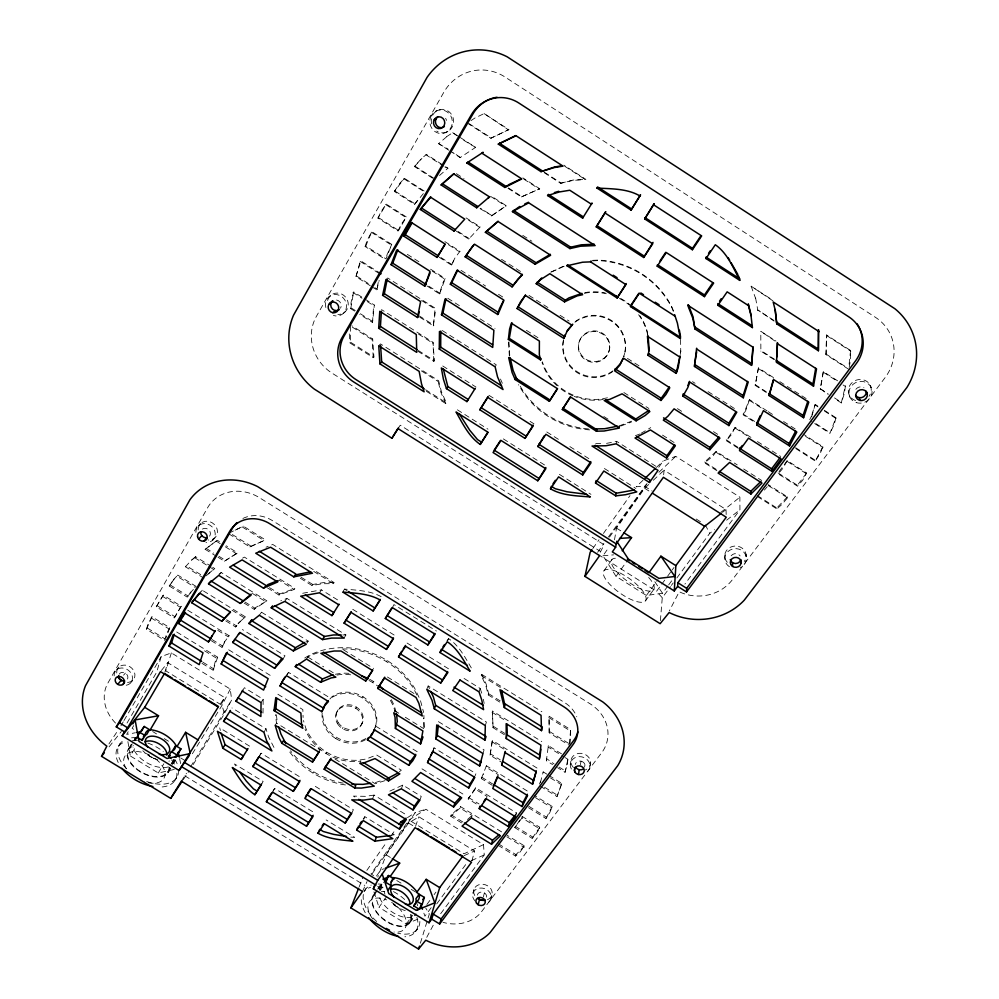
<?xml version="1.0" encoding="UTF-8"?>
<svg xmlns="http://www.w3.org/2000/svg" width="999" height="999" viewBox="0 0 999 999"><rect width="100%" height="100%" fill="white"/><g stroke="black" fill="none" stroke-linecap="round" stroke-linejoin="round"><path stroke-width="0.75" stroke-dasharray="5 3.75" d="M773.75 359.428L760.863 351.136L760.788 331.281L776.023 341.096M716.87 470.691L704.645 462.899L704.657 461.988L716.183 451.448L737.237 464.885M848.825 369.368L826.023 354.657L826.535 334.965L850.549 350.487L850.411 360.689L849.088 367.919M826.023 354.657L826.535 334.965M850.549 350.487L848.813 367.17M354.57 311.114L350.724 308.679L351.086 302.285L353.646 291.895L374.338 305.045L372.54 322.502L359.702 314.373M350.374 326.286L350.637 342.295L349.95 342.957L373.276 357.717L373.926 357.018L372.702 338.986L351.773 325.724M350.724 308.679L353.646 291.895M242.233 691.046L244.443 687.737L263.174 699.25L263.012 713.111M372.54 322.502L373.539 306.418L374.338 305.045M660.401 620.641L662.262 597.777L670.479 586.638M680.269 354.445L680.794 350.911L680.107 355.144M419.755 317.183L433.354 325.836L434.877 310.589L435.801 308.591L409.403 291.795M433.354 325.836L435.801 308.591M663.648 474.75L664.11 470.192L726.036 509.565L726.173 514.485M423.888 727.534L423.526 718.081M424.263 727.384L423.901 715.384M561.538 753.845L548.364 745.679L546.353 760.714L552.584 764.572M567.232 764.472L568.131 757.941L565.047 772.302L557.567 767.669M569.767 744.08L570.529 729.582L549.038 716.221L549.2 732.804L569.592 745.466M569.842 744.143L570.529 729.582M537.012 768.056L492.382 740.434L490.059 755.144L501.086 761.962M490.059 755.144L492.382 740.434M590.022 766.37L590.559 762.961M584.577 767.157L584.977 764.759M580.407 764.759L581.018 761.176A4.97 4.358 13 0 0 575.287 764.422M837.612 380.819L823.326 371.603L820.204 388.698L828.246 394.518M823.326 371.603L820.416 389.485M614.485 539.81L616.545 528.146L644.667 488.274L648.988 484.253M570.279 764.522L570.904 761.138M773.388 377.522L758.441 367.907L755.207 385.377L766.395 392.57M758.441 367.907L755.207 385.377M841.295 402.922L845.404 385.839L844.492 393.094L841.295 402.922L834.764 398.713M565.047 772.302L567.494 763.111M370.279 285.739L355.956 276.636L360.177 261.413L360.864 260.901L381.006 273.714M355.956 276.636L360.864 260.901M540.384 786.263L557.017 796.553L561.813 783.403L548.176 774.974M557.017 796.553L561.813 783.403M371.578 286.563L376.785 289.872L378.521 280.969M376.785 289.872L379.17 280.407M528.483 807.691L545.978 818.481L549.862 812.462L552.21 806.418L534.39 795.416M600.287 552.222L604.095 544.755L332.118 373.189A42.408 39.86 49.2 0 1 316.421 316.321L443.731 92.432A46.478 44.306 85.8 0 1 504.945 76.973L875.549 317.395A45.867 42.745 -24 0 1 885.052 377.672L732.454 579.62A41.808 38.624 1.6 0 1 681.793 592.894L679.233 591.745L669.355 610.889M545.978 818.481L552.21 806.418M379.37 890.097L379.907 887.449L383.641 882.242M539.423 828.671L539.722 827.234L522.315 816.508L514.772 827.609L532.155 838.311L536.163 833.728L539.423 828.671L521.99 817.919L522.315 816.508M616.208 443.793L616.708 441.408L658.316 467.869L663.161 460.976L675.749 456.356L739.884 497.19L739.934 509.815L684.902 584.078M532.155 838.311L539.722 827.234M546.94 774.2L543.219 771.902L542.932 773.263L545.417 774.799M546.353 760.714L546.815 758.753L554.108 763.998M548.364 745.679L548.076 747.002L563.923 756.83M549.2 732.804L549.038 716.221M498.039 845.291L515.609 856.093L519.505 852.759L524.5 845.966L507.192 835.326M515.609 856.093L515.946 854.632L524.5 845.966M515.571 816.82L516.508 812.924L475.636 787.724L468.169 798.913L478.621 805.356M575.212 321.603A31.294 30.744 7 0 1 624.712 353.271L624.55 353.983A31.356 30.794 7.1 0 0 574.949 322.24M490.909 899.175L491.833 895.379M201.998 663.361L213.112 670.179L215.147 661.887L217.67 657.205L175.774 631.418L174.051 634.989M213.112 670.179L217.67 657.205M483.366 896.902L484.378 892.906M472.989 893.106L473.988 889.322M497.639 777.085L498.289 774.7L486.014 767.12L486.413 765.771L528.446 791.732M540.384 782.579L543.219 771.902M471.865 860.951L474.612 850.998L418.906 816.82L408.566 823.039L386.138 854.857L377.747 877.11M486.351 798.813L487.037 796.378L475.224 789.098L475.636 787.724M427.035 285.976L439.572 293.956L442.507 283.566L445.204 278.509L427.709 267.357M439.572 293.956L445.204 278.509M609.228 350.474A15.672 15.397 7.1 0 0 589.41 332.168A15.672 15.397 7.1 0 0 583.266 358.129A15.672 15.397 7.1 0 0 609.228 350.474L609.427 349.775A15.647 15.372 7 0 0 589.647 331.506A15.647 15.372 7 0 0 583.516 357.417A15.647 15.372 7 0 0 609.427 349.775M193.169 764.56L224.438 713.686L231.681 699.899L230.245 689.073L171.341 652.896L161.164 656.618L156.706 672.165L126.523 723.913M471.378 817.881L472.102 815.409L460.114 808.041L460.551 806.643L501.423 831.78L498.851 834.764M492.22 785.301L481.331 778.583L483.691 773.825M164.947 672.077L167.732 662.674L224.675 697.614L219.855 707.329M504.37 734.702L493.044 727.684L492.395 710.951L541.77 741.583M375.174 727.434L375.849 725.212A27.735 24.213 26 0 0 362.512 698.076A27.735 24.213 26 0 0 331.431 697.826L329.633 699.35L332.093 696.603A27.685 24.176 26 0 1 363.112 696.84A27.685 24.176 26 0 1 376.423 723.938L374.15 729.67M482.979 753.508L484.065 749.862L438.062 721.415M169.83 627.759L166.833 633.154L164.598 640.371L146.466 629.233L147.952 624.313L151.985 616.783L169.83 627.759L165.984 637.812M146.466 629.233L151.985 616.783M493.044 727.684L492.395 710.951M420.379 943.193L429.333 913.923L425.774 908.128M485.314 725.574L486.401 722.04L428.159 685.951L426.785 689.322M171.341 652.896L165.784 670.841L222.028 705.331L224.438 713.686M461.6 822.901L450.724 816.22L451.173 814.822L460.551 806.643M488.261 694.954L488.648 693.718L486.113 683.99L481.63 674.325L481.218 675.536L485.714 685.214L488.261 694.954L502.372 703.721M433.091 750.773L434.041 747.814L475.949 773.676L475.012 775.886M811.937 414.597L815.196 404.395L819.08 406.905M811.663 416.883L815.196 404.395M824.262 410.239L835.938 417.744L829.932 433.366L811.188 421.341M835.938 417.744L834.352 424.175L829.932 433.366M365.11 246.503L367.145 240.334L371.79 231.668L391.745 244.393L386.001 258.891L365.784 246.004L365.11 246.503L384.103 258.616M365.784 246.004L371.79 231.668M479.008 691.832L480.144 688.436L461.188 676.66M386.688 255.532L391.745 244.393M624.712 353.271L623.601 356.768L623.776 356.056L639.185 365.921M486.413 765.771L481.331 778.583M490.821 752.709L490.447 753.82L500.237 759.864M415.509 826.385L418.906 816.82M419.88 800.211L421.253 796.415L402.784 785.064L389.96 791.058L388.449 794.817M432.717 751.423L434.041 747.814M379.982 890.072L382.043 884.49M766.97 410.851L749.475 399.625L743.169 414.86L755.444 422.727M749.475 399.625L745.741 410.539L743.169 414.86M579.507 340.934L579.757 340.259M401.323 788.798L402.784 785.064M362.5 891.458L367.058 881.518M359.178 886.837L363.049 876.997M447.677 640.696L448.551 638.573C458.978 645.441 465.059 657.417 471.316 667.906M363.761 819.267L364.835 816.707L394.305 834.739L390.234 835.551M372.502 798.863L374.088 795.092L407.679 815.708M351.698 813.486L353.359 809.677L313.112 785.027M393.806 712.961L394.767 710.764L393.868 707.579A48.539 42.37 26 0 0 388.886 698.014M539.398 784.09L540.684 781.206M359.877 763.348L360.926 761.026L357.617 761.525A48.539 42.37 26 0 1 305.032 729.208M211.189 640.659L222.015 647.327L224.625 641.795L229.133 635.751L187.213 609.914M222.015 647.327L225.474 640.659L224.625 641.795M172.34 764.485L175.012 759.565M809.752 419.692L811.475 416.046M156.256 606.83L163.274 595.154L181.231 606.231L175.125 616.795L174.188 617.882L156.256 606.83L163.274 595.154M361.85 723.875L362.462 722.614M174.188 617.882L181.231 606.231M822.864 446.703L815.271 461.051L820.279 453.421L822.864 446.703L802.996 433.953M377.922 218.119L381.343 211.076L386.301 204.133L406.406 216.995L398.601 230.469L397.989 230.944L377.922 218.119L386.301 204.133M439.235 257.292L451.461 265.11L454.882 258.079L459.965 251.261L443.918 240.996M451.461 265.11L455.382 257.555M386.526 661.688L387.088 660.501M372.739 682.592L373.326 681.38M397.989 230.944L401.448 223.926L406.406 216.995M362.525 698.076L363.137 696.852M355.781 708.316L356.393 707.08M342.432 728.571L343.069 727.297M365.384 739.76A27.735 24.213 26 0 1 335.814 738.586L336.476 737.312M230.245 689.073L222.028 705.331L191.371 755.406M325.999 753.496L326.661 752.197M313.062 773.126L313.736 771.802M318.993 752.197L320.167 749.912L276.486 723.101L275.449 714.61M392.382 607.629L393.956 604.595L436.438 631.031M336.313 713.086L336.963 711.837M337.287 711.213L337.937 709.964M134.241 740.709L135.439 738.436L129.258 748.938M426.735 937.337L434.702 922.514M272.602 792.145L274.625 788.448L314.722 812.949M261.064 785.102L263.137 781.43L234.503 763.935L236.288 767.17M344.093 638.099L345.879 634.964L286.913 598.413L280.806 600.824M495.129 366.833L496.266 364.847L442.182 330.469M475.224 789.098L468.169 798.913M120.929 725.811L123.239 721.84M124.001 720.516L161.164 656.618M118.544 746.29L120.217 743.431M128.197 731.755L126.661 734.39L135.452 732.742M133.679 725.636L132.105 728.308L134.74 729.907M128.684 748.601L132.904 741.445M134.753 740.721L136.875 737.112M174.263 769.442L158.279 772.989L130.345 755.981L135.839 746.69M259.041 756.78L261.139 753.221L301.586 777.971M275.187 725.299L276.486 723.101M750.936 437.4L735.202 427.335L726.261 440.659L738.061 448.201M735.202 427.335L731.318 434.802L726.261 440.659M158.279 772.989L163.848 763.76M263.923 732.279L266.021 728.808L232.005 707.941M171.641 763.211L173.814 759.64L168.868 761.176M167.607 772.289L171.553 765.783M168.157 772.639L172.465 765.546M306.531 659.065L307.779 657.03L310.826 655.269L319.28 652.272M174.875 780.581L176.598 777.771M190.584 766.782L231.681 699.899M343.331 591.058L344.543 589.098C357.018 590.272 370.729 590.584 381.793 597.027M287.2 674.575L288.549 672.402L330.294 698.126M306.93 643.219L308.229 641.121L261.501 612.225L259.116 614.073M261.051 702.609L263.174 699.25M514.897 815.471L516.508 812.924M521.99 817.919L514.772 827.609M181.306 781.131L186.501 773.263M259.59 755.656L261.139 753.221M300.312 578.259L312.063 585.551L322.365 583.716L333.429 583.666L334.103 582.604L272.752 544.455L266.046 547.19M282.942 659.028L285.002 655.831L242.382 629.52M426.373 391.308L445.866 403.633L446.366 402.859L441.483 391.92L438.661 380.756L380.482 343.906L378.746 345.766M787.224 460.614L778.071 472.914L778.196 473.851L797.564 486.213L802.597 480.369L806.618 473.026L787.224 460.614L783.204 467.969L778.196 473.851M273.077 790.833L274.625 788.448M319.493 592.794L321.416 589.86L340.597 601.773M806.618 473.026L797.402 485.264L797.564 486.213M394.343 191.446L399.488 183.679L404.445 178.334L425.037 191.546L414.56 204.383L394.343 191.446L404.445 178.334M108.941 743.93L117.782 730.694M544.105 172.64L560.589 183.292L572.739 180.444L585.913 179.408L563.848 165.147M414.56 204.383L418.593 198.826M183.242 779.682L189.086 770.966M312.063 585.551L312.774 584.49L323.064 582.667L334.103 582.604M169.206 585.988L174.226 578.921L169.206 585.988L187.263 597.127L190.921 592.07L187.263 597.127M446.94 640.946L448.551 638.573M363.211 819.08L364.835 816.707M220.517 703.646L224.675 697.614M267.445 587.887L278.996 595.042L294.106 589.472L294.855 588.411L244.393 557.105L241.895 558.553M445.866 403.633L440.971 392.682L438.136 381.493L438.661 380.756M170.916 764.397L174.313 759.552M284.84 601.386L286.913 598.413M366.845 870.366L386.563 842.282M391.046 835.901L395.529 829.52M592.819 548.563L599.013 539.735M603.446 533.429L629.994 495.629M440.684 913.698L484.24 854.907L483.504 844.63L425.899 809.252L409.003 820.004L370.966 873.975L373.601 875.586M597.602 552.347L603.883 543.431M608.379 537.062L646.54 483.953M372.14 873.775L415.272 812.587L425.899 809.252M609.477 537.125L647.102 483.753M365.959 888.673L364.061 891.345A32.692 19.081 37.9 0 1 370.654 887.324M376.461 876.048L380.819 869.879L383.716 868.843M667.807 586.076L662.512 593.269L646.403 595.466L616.058 576.361L602.971 555.744L608.99 547.215M373.651 894.679L376.835 890.221M377.622 889.098L380.007 885.751M604.033 570.666L612 559.465M374.163 895.079L377.659 890.159M378.534 888.935L381.156 885.251M380.269 890.346L382.679 886.962L384.952 894.217M397.889 428.521L400.249 425.237L600.436 551.436M278.996 595.042L279.757 593.98L294.855 588.411M417.769 919.167L406.306 923.938L378.983 907.317L387.887 894.879M616.058 576.361L627.522 560.339M259.315 615.234L261.501 612.225M456.131 231.006L468.718 239.073L480.119 226.873L466.108 217.894M244.168 603.096L254.183 609.29L266.87 600.824L221.166 572.527L218.881 574.35M406.306 923.938L412.624 915.309M646.403 595.466L658.016 579.582M409.265 922.439L415.522 913.885M409.777 922.839L416.283 913.973M645.504 600.799A25.637 8.629 35.5 0 0 618.781 572.402A25.637 8.629 35.5 0 0 609.765 584.315A25.637 8.629 35.5 0 0 645.504 600.799L653.658 589.66M426.873 904.495L430.507 899.55M434.128 894.592L435.939 892.119M662.262 597.777L656.518 591.321L666.645 577.509M667.569 576.261L671.253 571.241M672.165 569.979L674.013 567.469M277.685 581.955L279.033 580.119L294.106 589.472M431.193 907.666L424.925 916.183L422.964 910.626M668.693 584.877L673.101 578.883M415.609 931.543L417.557 928.895M436.725 903.895L467.22 862.512M671.39 585.402L673.214 582.917M676.86 577.971L709.677 533.416L714.522 529.645M254.183 609.29L255.881 607.404L266.87 600.824M225.762 620.879L235.664 626.997L238.873 622.689L245.367 616.858L202.273 590.234L200.337 592.307M238.873 622.689L238.049 623.788L245.367 616.858M235.664 626.997L236.488 625.886L226.611 619.78M229.133 635.751L228.296 636.875L217.42 630.182M417.732 351.173L433.853 361.388L434.378 360.676L432.992 342.282L381.518 309.603M134.952 740.746L137.675 737.212M286.676 674.812L288.549 672.402M560.589 183.292L573.014 180.07L585.913 179.408M433.853 361.388L432.992 342.282M109.091 746.852L121.366 731.443M161.351 670.541L167.732 662.674M228.858 533.878L249.837 546.903L265.409 539.897L243.331 526.161L230.969 532.167M249.837 546.903L265.409 539.897M130.195 683.378L132.667 680.444M219.568 574.425L221.166 572.527M217.994 557.242L224.413 561.226L237.612 552.897L226.161 545.791M200.624 592.17L202.273 590.234M764.372 490.097L767.282 486.675M224.413 561.226L237.612 552.897M206.106 575.824L214.785 568.581L212.225 566.995M123.576 675.187L125.337 673.139M787.412 496.878L776.785 507.954L776.897 508.941L781.693 504.645L787.549 497.852L787.412 496.878L768.144 484.59M716.183 451.448L712.974 456.068L704.645 462.899M507.979 188.312L521.366 196.928L539.722 188.749L522.864 177.872M432.592 178.184L414.473 166.558L421.328 158.716L426.448 154.42L442.869 164.985M414.473 166.558L421.915 158.379M235.127 530.169L243.331 526.161M116.408 669.979L118.931 667.095M460.114 808.041L450.724 816.22M216.708 556.455L205.145 549.288L217.258 540.272L221.079 542.632M212.687 540.234L214.91 537.787M205.145 549.288L217.258 540.272M195.617 556.718L190.971 560.726L195.617 556.718L210.951 566.208M190.01 593.119L196.141 586.45L177.747 575.087L176.811 576.111L195.242 587.499M203.896 578.196L185.414 566.77L186.338 565.759L203.471 576.348M173.289 579.944L177.747 575.087M185.414 566.77L191.895 559.715M521.366 196.928L539.722 188.749M492.582 214.985L506.268 205.744L490.959 195.904M198.389 525.874L200.687 523.488M459.965 251.261L459.465 251.773L447.19 243.918M373.276 357.717L372.053 339.648L372.702 338.986M172.078 763.773L173.913 761.887M468.718 239.073L469.193 238.586L457.892 231.331M480.019 208.654L491.933 215.572L480.482 208.217M480.119 226.873L479.67 227.347L465.621 218.344M491.496 216.021L506.268 205.744M642.931 480.344L636.188 486.8L644.293 486.088L652.085 491.021M656.418 467.432L663.161 460.976M658.903 472.277L675.749 456.356M653.309 480.244L664.11 470.192M385.976 279.52L387.712 277.984L408.116 290.984M467.457 819.53L472.102 815.409M343.506 313.236L345.267 311.688M448.763 150.187L438.611 143.644L447.115 136.388M439.498 175.499L447.927 168.232L444.13 165.797M450.037 150.999L460.202 157.542L475.574 147.39L460.364 137.575M399.438 771.703L401.323 770.192L376.573 754.957L366.109 759.04L358.229 760.202A48.451 42.32 26 0 1 305.719 727.946L303.459 720.516M328.434 297.315L330.269 295.854M208.104 573.901L214.785 568.581M720.803 512.425L739.884 497.19M722.477 512.362L726.036 509.565M726.623 520.204L739.934 509.815M467.27 123.039L490.809 138.237L508.866 129.595L484.103 113.586L474.837 118.057L467.769 122.777M447.927 168.232L444.867 166.958M490.809 138.237L508.866 129.595M460.202 157.542L453.096 152.31M475.574 147.39L461.126 138.699M446.59 136.676L452.747 132.667L459.09 136.763M407.442 817.644L415.272 812.587M550.736 272.165L565.097 265.384M551.635 271.94L566.146 265.372M641.021 433.304L650.749 427.609M304.732 658.029C317.782 649.575 333.766 646.952 349.088 647.851A76.161 66.521 26 0 1 414.81 688.548L420.317 700.024L423.663 712.512M426.448 154.42L425.874 154.745L443.593 166.146M438.611 143.644L448.027 149.051M452.747 132.667L459.852 137.874M484.103 113.586L508.454 129.882M446.528 132.168L447.864 131.468M483.504 844.63L464.073 853.77L409.003 820.004M471.466 860.601L484.24 854.907M464.036 855.656L474.612 850.998M435.564 111.351L436.963 110.739M619.105 425.899L631.555 421.191M620.866 426.011L631.405 422.028M635.414 435.651L639.797 434.016M305.731 642.02L308.229 641.121M375.349 782.579L381.431 780.619M385.04 780.631L375.299 783.765L331.83 757.08M302.685 593.269L321.416 589.86M584.652 292.782L587.3 292.22A54.758 53.809 6.9 0 1 605.182 292.857M584.403 293.381L587.05 292.807A54.87 53.909 7.1 0 1 606.331 293.743M607.454 397.789L600.886 399.088A54.758 53.809 6.9 0 1 542.345 361.775M603.259 399.363L600.674 399.875A54.87 53.909 7.1 0 1 574.175 396.391M606.518 443.369L616.708 441.408M335.327 674.25L341.009 673.326A48.451 42.32 26 0 1 349.313 673.376M336.988 675.074L340.372 674.525A48.539 42.37 26 0 1 351.461 674.887M374.088 795.092L365.384 796.34L353.396 796.103L356.031 797.714M602.971 555.744L613.586 554.857M592.707 260.327L598.563 260.09A86.064 84.59 6.8 0 1 672.065 307.367L674.725 314.073M592.469 260.864L598.339 260.614A86.239 84.74 6.9 0 1 671.99 308.004L673.588 312.025M595.729 443.593L601.898 443.456M342.757 634.952L345.879 634.964M342.145 648.988L348.451 649A76.286 66.608 26 0 1 414.298 689.785L416.933 695.279L385.577 675.873M350.786 837.125L354.558 837.299L326.149 819.929M421.99 768.843L462.899 794.03M184.852 775.848L364.822 885.476M386.138 854.857L391.059 857.866M152.672 731.555L156.531 733.915M164.223 738.611L170.642 742.532M396.765 880.531L402.048 883.753M411.288 889.385L416.571 892.606M180.769 757.979L186.026 761.188M408.566 823.039L413.848 826.273M249.563 746.128L219.718 727.859L220.392 730.481M157.218 605.756L175.125 616.795M212.05 639.535L222.864 646.191M228.671 649.775L270.267 675.399M468.581 797.527L479.021 803.958M515.109 826.185L532.455 836.862M277.872 694.23L302.834 709.602L303.109 717.494M151.024 617.869L168.893 628.87M204.558 650.824L216.82 658.366M506.843 836.775L524.175 847.427M147.44 628.134L165.534 639.248M202.872 662.2L213.961 669.018M451.173 814.822L463.224 822.227M498.401 843.843L515.946 854.632M244.98 602.022L254.995 608.204M544.517 787.249L557.292 795.154M231.993 610.202L244.543 617.956M307.779 657.03L323.713 666.87M329.021 670.142L335.664 674.25M394.767 710.764L398.726 713.199M405.319 717.27L423.763 728.671M535.364 797.589L551.935 807.829M170.155 584.952L188.174 596.066M481.718 777.222L492.594 783.928M528.808 806.28L546.266 817.057M375.761 726.161L417.182 751.698M162.313 596.203L180.307 607.305M216.371 541.246L220.205 543.618M225.299 546.778L236.763 553.896M492.007 712.225L506.793 721.39M565.234 757.642L567.882 759.277M206.044 548.301L213.736 553.071M218.868 556.243L225.275 560.214M269.505 587.624L279.757 593.98M493.431 726.398L504.732 733.391M559.078 767.082L565.297 770.928M194.705 557.717L207.505 565.634M208.791 566.433L213.911 569.605M252.397 593.431L266.084 601.898M343.456 649.8L373.626 668.468M492.007 741.745L505.407 750.037M550.374 777.871L561.55 784.789M344.543 589.098L347.177 590.734M481.63 674.325L541.87 711.763M242.495 527.122L264.61 540.871M313.723 571.403L333.429 583.666M481.218 675.536L500.649 687.612M548.751 717.507L570.279 730.893M232.33 534.54L250.662 545.916M301.049 577.21L312.774 584.49M352.722 609.303L395.017 635.576M407.08 643.056L449.188 669.205M488.648 693.718L500.187 700.873M549.487 731.493L568.581 743.343M616.545 528.146L621.553 531.318M598.001 554.445L656.518 591.321M696.216 519.03L701.41 522.327M644.667 488.274L651.186 492.42M351.423 308.067L355.257 310.502M360.377 313.748L373.189 321.865M418.294 350.487L434.378 360.676M442.744 365.984L476.011 387.075M488.911 395.267L521.091 415.671M530.094 421.378L533.966 423.838M546.803 431.968L560.889 440.909M569.855 446.59L591.62 460.402M604.395 468.506L635.876 488.461M352.397 327.185L372.053 339.648M421.403 370.904L438.136 381.493M350.637 342.295L373.926 357.018M425.624 389.735L446.366 402.859M457.367 409.815L487.974 429.183M503.346 438.898L545.342 465.472M559.378 474.35L590.983 494.343M421.59 300.512L435.264 309.203M360.177 261.413L379.108 273.464M603.821 416.496L609.065 419.83M356.643 276.086L369.63 284.34M374.825 287.637L377.422 289.298M419.081 315.771L433.891 325.187M352.947 292.482L362.025 298.239M367.207 301.536L373.688 305.644M418.531 334.116L432.455 342.957M378.584 217.67L398.601 230.469M440.984 257.555L451.973 264.573M461.051 270.367L485.589 286.039M498.501 294.293L503.658 297.59M677.434 408.616L682.579 411.9M713.461 431.63L718.606 434.927M726.223 439.797L738.011 447.315M778.071 472.914L797.402 485.264M526.373 330.307L540.309 339.198M623.888 392.532L648.863 408.466M407.305 254.333L420.055 262.475M743.681 468.993L761.713 480.494M371.128 232.143L391.108 244.892M432.23 271.141L444.68 279.071M716.196 452.335L729.545 460.864M768.256 485.539L787.549 497.852M428.846 286.201L440.097 293.369M447.764 298.251L462.212 307.467M472.714 314.161L495.042 328.384M662.487 435.102L675.549 443.419M704.657 461.988L718.081 470.554M757.254 495.504L776.785 507.954M757.342 496.478L776.897 508.941M768.243 411.663L773.351 414.947M783.578 421.503L796.353 429.695M403.833 178.709L424.475 191.945M749.537 400.424L763.236 409.203M805.656 436.413L823.089 447.589M394.967 191.046L415.147 203.958M501.535 259.315L522.152 272.515M692.507 381.63L695.104 383.304M708.091 391.62L736.663 409.927M743.106 414.036L755.356 421.878M795.604 447.677L815.072 460.139M795.766 448.563L815.271 461.051M528.983 295.404L549.7 308.666M560.064 315.297L569.13 321.091M757.417 441.546L780.756 456.481M385.664 204.558L405.794 217.432M735.252 428.184L748.413 436.6M787.374 461.526L806.805 473.963M508.391 187.912L521.74 196.516M774.912 359.528L760.763 350.424L760.863 351.136M820.204 388.698L828.021 393.718M834.527 397.914L841.033 402.11M456.356 173.651L464.048 178.596M779.844 381.668L806.98 399.113M490.521 196.316L505.856 206.169M758.528 368.643L773.501 378.284M815.396 405.219L817.994 406.88M824.487 411.064L836.175 418.581M415.072 166.209L434.44 178.646M522.752 235.364L531.893 241.234M755.119 384.603L766.295 391.783M815.983 423.701L829.694 432.505M772.951 300.861L751.136 286.214L772.826 300.237M564.847 166.333L585.651 179.783M826.76 335.652L850.836 351.211M469.068 123.626L491.258 137.949M544.443 172.278L560.889 182.904M773.925 320.442L757.791 310.015L774.05 321.104M825.798 353.933L847.289 367.807M523.776 179.096L539.373 189.148M774.874 340.984L760.788 331.281M823.551 372.365L837.861 381.593M843.069 384.952L845.678 386.625M654.832 581.743L662.512 593.269M273.951 747.414L268.594 736.987L266.021 728.808M705.306 524.8L709.677 533.416M428.159 685.951L429.458 688.673M500.499 379.046L502.322 383.254M870.304 385.452L871.103 387.425M751.136 286.214L755.694 298.651M849.287 395.167L849.962 397.177M480.144 688.436L482.417 695.192M373.963 891.87L378.983 907.317M396.153 712.424L394.43 706.33A48.451 42.32 26 0 0 390.909 699.075M179.608 758.666L180.881 764.772M647.777 334.415L646.977 330.507A54.758 53.809 6.9 0 0 639.947 315.796M647.652 335.09L646.852 331.181A54.87 53.909 7.1 0 0 638.211 314.223M483.391 699.288L484.165 703.421M755.606 298.039L757.879 310.664M127.884 741.595L130.345 755.981M276.373 714.784L277.297 722.377M349.288 333.903L349.95 342.957M746.041 554.12L746.203 556.78M508.953 341.733L509.752 355.669M508.553 342.42L509.365 356.368M724.762 555.157L724.824 557.817M680.581 339.548L680.731 351.623M410.601 914.41A22.253 12.95 37.8 0 1 387.187 921.553A22.253 12.95 37.8 0 1 376.099 893.406M405.269 910.626A22.365 12.775 37.7 0 1 391.72 902.721M419.867 921.515A32.717 19.043 37.8 0 1 397.714 933.166M376.685 921.49A32.717 19.043 37.8 0 1 371.216 885.089M378.146 884.015A32.717 19.043 37.8 0 1 381.905 884.315M416.87 917.344A32.692 19.081 37.9 0 1 404.857 936.787M365.284 912.724A32.692 19.081 37.9 0 1 361.301 898.501M377.497 886.7A32.692 19.081 37.9 0 1 383.978 887.786M393.481 891.595A32.692 19.081 37.9 0 1 406.031 900.798M391.62 902.397A22.203 13.024 37.9 0 1 406.356 922.252A22.203 13.024 37.9 0 1 393.981 932.017M372.927 919.217A22.203 13.024 37.9 0 1 369.418 901.722A22.203 13.024 37.9 0 1 386.688 899.899M398.164 907.454A13.137 7.542 37.7 0 1 391.708 902.809M169.043 767.257A22.49 13.224 28.7 0 1 140.459 771.49A22.49 13.224 28.7 0 1 133.804 745.803M157.755 759.839A22.615 13.049 28.9 0 1 153.646 758.229M152.298 757.579A22.615 13.049 28.9 0 1 142.807 750.736M178.634 770.354A33.079 19.443 28.7 0 1 146.141 781.318M126.573 768.78A33.079 19.443 28.7 0 1 123.114 740.771M131.593 737.824A33.079 19.443 28.7 0 1 135.477 737.612M174.813 759.34A33.079 19.443 28.7 0 1 177.934 766.071M176.923 773.164A33.042 19.493 28.7 0 1 158.641 787.087M118.219 762.499A33.042 19.493 28.7 0 1 125.3 741.708M132.492 740.446A33.042 19.493 28.7 0 1 137.949 740.696M147.827 743.069A33.042 19.493 28.7 0 1 163.249 751.535M171.578 759.902A33.042 19.493 28.7 0 1 174.413 764.385M155.807 759.028A22.44 13.299 28.7 0 1 164.198 777.859A22.44 13.299 28.7 0 1 144.53 781.842M126.374 768.731A22.44 13.299 28.7 0 1 128.409 753.059A22.44 13.299 28.7 0 1 151.024 755.856M155.332 758.815A13.274 7.705 28.9 0 1 153.184 758.054M152.135 757.579A13.274 7.705 28.9 0 1 145.692 752.934M169.643 767.457A23.152 13.611 28.7 0 1 140.222 771.815A23.152 13.611 28.7 0 1 133.367 745.366M168.406 766.882A23.227 13.499 28.8 0 1 147.29 762.999A23.227 13.499 28.8 0 1 133.017 747.14M134.303 739.048A23.227 13.499 28.8 0 1 136.314 737.187M175.037 760.788A23.227 13.499 28.8 0 1 173.901 763.186M202.435 529.095A5.07 4.483 39.2 0 1 209.266 530.469A5.07 4.483 39.2 0 1 208.666 537.012M119.193 674.175A4.833 4.083 35.7 0 1 126.099 673.688A4.833 4.083 35.7 0 1 126.324 680.369M242.894 518.469A30.445 27.21 36.8 0 1 272.39 520.591L564.722 702.647A29.995 26.586 14.9 0 1 576.798 716.795M116.696 672.976A9.615 8.142 35.7 0 1 125.212 665.122A9.615 8.142 35.7 0 1 134.927 674.562A9.615 8.142 35.7 0 1 126.386 682.392M114.161 675.886A9.653 8.167 35.7 0 1 121.915 667.969A9.653 8.167 35.7 0 1 132.23 675.961A9.653 8.167 35.7 0 1 126.236 685.252M198.177 529.945A10.102 8.941 39.3 0 1 207.38 521.228A10.102 8.941 39.3 0 1 217.457 531.331A10.102 8.941 39.3 0 1 208.217 540.022M195.879 532.355A10.14 8.979 39.2 0 1 205.12 523.601A10.14 8.979 39.2 0 1 215.247 533.753A10.14 8.979 39.2 0 1 205.969 542.469M115.509 723.064A37.475 31.656 34.4 0 1 107.842 683.166L207.58 507.767A39.773 35.514 38.2 0 1 259.465 497.714L590.072 703.796A39.111 34.59 13.6 0 1 601.685 752.709L481.618 911.612A36.826 30.932 18.7 0 1 442.982 922.352M343.231 783.141A76.161 66.521 26 0 1 290.522 750.811M365.984 738.473A27.685 24.176 26 0 1 337.849 738.111A27.685 24.176 26 0 1 322.727 714.784M369.605 679.283A48.451 42.32 26 0 1 376.86 683.766M345.442 784.952A76.286 66.608 26 0 1 288.961 750.973M369.006 680.481A48.539 42.37 26 0 1 379.608 687.624M335.814 738.586A27.735 24.213 26 0 1 322.19 713.174M411.151 914.584A22.902 13.324 37.8 0 1 387.05 921.94A22.902 13.324 37.8 0 1 375.649 892.956M381.331 891.37A22.902 13.324 37.8 0 1 384.802 891.558M411.838 916.97A22.977 13.212 37.8 0 1 392.295 912.149A22.977 13.212 37.8 0 1 378.609 894.929M378.708 888.011A22.977 13.212 37.8 0 1 381.993 884.04M416.97 903.558A22.977 13.212 37.8 0 1 417.594 905.756M581.018 761.176A4.97 4.358 13 0 1 585.014 766.47M477.335 895.116A4.733 3.971 17.4 0 1 482.667 892.219A4.733 3.971 17.4 0 1 486.563 897.152M474.762 895.504A9.416 7.93 17.4 0 1 478.459 884.902A9.416 7.93 17.4 0 1 491.083 889.185A9.416 7.93 17.4 0 1 487.35 899.774M475.199 901.11A9.466 7.955 17.4 0 1 475.512 889.734A9.466 7.955 17.4 0 1 488.711 891.145A9.466 7.955 17.4 0 1 488.386 902.522M573.463 767.544A9.903 8.679 13 0 1 574.762 754.782A9.903 8.679 13 0 1 589.06 757.791A9.903 8.679 13 0 1 585.227 770.029M571.378 769.005A9.94 8.716 13 0 1 574.862 757.741A9.94 8.716 13 0 1 588.024 760.526A9.94 8.716 13 0 1 586.788 772.264M648.676 577.484A25.737 8.442 35.5 0 1 647.09 590.834A25.737 8.442 35.5 0 1 616.595 571.603A25.737 8.442 35.5 0 1 618.631 558.541M445.566 118.332A5.919 5.607 80.6 0 1 446.503 120.429M336.601 300A5.482 5.145 53.3 0 1 340.572 308.192M855.856 389.31A5.819 5.395 -20.7 0 1 863.935 387.749M731.131 555.781A5.395 4.958 -1.3 0 1 740.109 555.894M431.605 123.801A11.776 11.164 80.8 0 1 442.569 109.341A11.776 11.164 80.8 0 1 453.196 124.475A11.776 11.164 80.8 0 1 436.713 131.081M327.622 300.512A10.914 10.24 53.5 0 1 339.473 293.331A10.914 10.24 53.5 0 1 348.239 305.207A10.914 10.24 53.5 0 1 337.887 314.423M325.849 307.542A10.964 10.29 53.3 0 1 334.927 294.53A10.964 10.29 53.3 0 1 346.491 306.718A10.964 10.29 53.3 0 1 333.379 315.472M727.284 562.325A10.739 9.878 -1.4 0 1 727.846 548.975A10.739 9.878 -1.4 0 1 742.344 548.289A10.739 9.878 -1.4 0 1 744.28 561.513M729.445 566.745A10.789 9.915 -1.3 0 1 727.921 551.61A10.789 9.915 -1.3 0 1 744.392 552.822A10.789 9.915 -1.3 0 1 740.172 567.532M855.619 400.574A11.588 10.727 -20.9 0 1 849.5 385.976A11.588 10.727 -20.9 0 1 865.771 380.756A11.588 10.727 -20.9 0 1 869.018 396.278M588.498 428.933A86.064 84.59 6.8 0 1 519.617 385.164M612.986 370.791A31.294 30.744 7 0 1 563.723 339.323M620.729 298.476A54.758 53.809 6.9 0 1 629.857 304.658M589.722 429.882A86.239 84.74 6.9 0 1 518.543 384.64M572.927 395.879A54.87 53.909 7.1 0 1 559.153 387.575M557.117 385.814A54.87 53.909 7.1 0 1 542.02 362.5M619.33 298.439A54.87 53.909 7.1 0 1 629.695 305.282M612.799 371.528A31.356 30.794 7.1 0 1 563.436 339.997M338.049 722.277A13.849 12.088 26 0 0 361.476 724.475A13.849 12.088 26 0 0 349.662 704.807A13.849 12.088 26 0 0 338.049 722.277M337.4 723.538A13.874 12.1 26 0 0 360.864 725.736A13.874 12.1 26 0 0 349.038 706.043A13.874 12.1 26 0 0 337.4 723.538M431.418 115.509A11.838 11.214 80.6 0 0 440.896 133.554A11.838 11.214 80.6 0 0 450.886 116.171A11.838 11.214 80.6 0 0 431.418 115.509M856.305 402.609A11.638 10.777 -20.7 0 0 871.927 390.109A11.638 10.777 -20.7 0 0 853.333 384.116A11.638 10.777 -20.7 0 0 856.305 402.609"/><path stroke-width="1.5" d="M709.814 449.8L719.929 438.124L674.088 408.841L667.844 416.296L663.299 420.129L709.814 449.8L709.827 447.365L718.918 436.938M705.993 258.541L706.031 257.055L739.597 278.758L739.747 280.357L705.993 258.541L715.309 244.743C727.247 253.059 733.303 267.744 739.747 280.357M752.884 346.703L751.573 365.384L694.979 328.996L692.931 318.531L687.687 305.17L753.146 347.302L751.573 365.384M704.47 294.967L657.517 264.698L657.217 266.209L704.432 296.641L704.47 294.967L712.811 282.742M777.035 356.768L777.422 342.62L776.548 362.375L813.523 386.176L816.533 368.918L777.647 343.843M818.393 350.749L818.506 329.782L818.393 350.749L776.772 323.876L775.099 309.465M677.659 586.376L674.275 590.958L612.337 551.885L615.634 547.24L616.221 543.856L663.398 477.297L726.248 517.232L677.871 582.767L677.659 586.376L686.513 591.957L686.663 588.324L855.444 361.026A35.152 32.955 -24.7 0 0 857.142 323.863M694.492 366.446L694.58 364.423L743.144 395.567L743.318 397.764L694.492 366.446L696.64 348.214M694.979 328.996L693.031 316.745L688.336 304.782M674.275 590.958L675.861 565.634L704.67 526.348L721.29 513.299M378.683 328.234L379.77 311.288L416.271 334.465L416.745 352.372L378.683 328.234L380.432 326.461L381.418 311.139M274.013 710.589L275.799 697.577L300.899 713.011L301.523 723.975L302.847 728.296L274.013 710.589L275.324 708.416L302.772 725.286M275.175 710.664L275.324 708.416M275.924 709.427L276.636 698.838M682.916 396.153L683.066 393.993L728.845 423.264L728.933 425.586L682.916 396.153L687.787 387.674L689.785 382.068L736.8 412.175L728.933 425.586M417.52 317.507L420.604 301.561L385.976 279.52L382.605 295.304L417.52 317.507L418.506 316.396M644.717 218.931L654.133 203.734L644.717 218.931L692.407 249.75L692.507 248.326L700.886 235.801M440.784 331.056L440.696 347.177L439.26 349.063L503.046 389.56L497.539 376.86L495.129 366.833L439.46 331.443L439.26 349.063M648.064 335.751L649.125 349.225L648.139 355.394L676.186 373.364L678.234 367.582L680.044 355.856M630.781 305.469L630.506 306.568L680.369 338.586L680.469 337.387L630.781 305.469L638.786 293.381M676.186 373.364L679.857 356.631M666.658 458.141L675.349 445.816L650.424 429.932L635.014 438.012L666.658 458.141L666.895 455.694L674.675 444.642M395.417 728.421L395.055 717.357L393.806 712.961L422.889 730.918L420.529 743.918L395.417 728.421L397.265 721.528L396.566 713.885M484.952 740.109L485.314 725.574L426.785 689.322L432.005 700.262L434.328 708.778L484.952 740.109L486.038 736.513L435.664 705.319L433.354 696.852L430.756 691.395M504.632 753.733L504.782 752.372L536.176 771.802L532.579 784.19L501.673 765.084L505.269 751.41M506.256 738.548L506.168 723.651L540.946 745.217L539.335 759.04L506.256 738.548L507.255 732.804L506.905 724.25M435.914 738.96L436.738 724.924L482.979 753.508L479.645 765.971L435.914 738.96L437.237 735.389L438.374 725.237M178.034 753.608L178.197 752.172M680.369 338.586L677.409 323.164L674.65 314.722M540.334 753.82L540.871 749.238M508.366 339.423L509.602 328.996L511.363 323.189L539.385 341.059L539.335 354.633L540.559 359.927L508.366 339.423L509.053 338.236L541.133 358.678L540.559 359.927M509.44 337.562L512 322.852M660.988 400.474L665.946 394.493L669.78 387.749L623.301 358.029L619.929 365.072L614.685 370.891L660.988 400.474L661.263 398.289L669.243 386.975M649.475 482.505L658.029 470.379L616.208 443.793L605.968 445.741L592.02 446.041L649.475 482.505L649.8 479.945L595.242 445.304M694.817 363.012L696.69 351.76M578.446 774.537L579.27 769.705M648.139 355.394L648.476 353.434L676.373 371.316M813.523 386.176L812.961 384.028L815.708 368.281M574.475 770.941L575.112 767.332M636.113 420.829L645.217 415.472L649.85 411.538L622.09 393.831L609.59 399.413L604.195 400.487L636.113 420.829L636.375 419.38L605.831 399.912M615.746 495.866L595.529 483.054L603.833 471.004L636.788 491.895L625.586 494.692L615.746 495.866L616.246 493.244L597.39 481.306M382.605 295.304L384.34 293.694L387.1 279.807M418.631 314.71L419.23 311.875M570.254 396.903L562.325 409.54L596.378 431.193L604.095 431.019L618.618 428.209L619.542 426.498M441.471 314.835L445.03 299.063L493.881 330.194L492.719 347.452L441.471 314.835L442.907 313.112L445.991 298.713M398.589 427.834L391.92 438.249L314.248 389.048A61.613 57.855 48.9 0 1 293.519 315.234L427.097 77.31A67.582 64.398 85.3 0 1 507.192 56.818L894.817 308.679A66.683 62.1 -23.7 0 1 906.892 387.5L744.23 600.212A60.739 56.019 1.9 0 1 669.155 612.512L660.152 623.688L584.952 576.398L590.159 552.335L591.932 549.825M539.335 759.04L539.885 756.58M532.579 784.19L536.276 770.791M541.52 730.644L541.046 715.284L499.987 689.772L504.295 707.529L541.52 730.644L542.07 728.246M522.077 806.555L527.572 795.566L497.639 777.085L492.757 788.461L522.077 806.555L522.976 802.684L527.335 794.267M595.529 483.054L596.141 480.507M479.932 806.156L479.233 808.616L508.366 826.548L509.315 822.614L514.897 815.471M478.146 904.732L479.52 899.362M596.241 226.898L605.656 211.8L596.241 226.898L643.693 257.492L653.021 242.382M491.52 844.23L500.424 835.738L471.378 817.881L462.062 826.136L491.52 844.23L492.544 840.246L498.851 834.764M596.378 431.193L596.765 429.72L562.824 408.141M544.38 435.626L537.837 446.516L582.742 474.962L583.404 472.44L590.796 461.6M501.673 765.084L502.322 762.724M321.853 711.725L324.313 706.106L328.471 701.51L286.526 675.661L282.754 680.506L280.045 685.976L321.853 711.725L325.487 703.933L328.134 700.611M504.295 707.529L504.945 705.319L501.573 690.409M431.718 919.142L429.046 922.764L373.326 888.823L377.759 880.294L415.047 827.684L471.503 862.299L433.229 914.122L431.718 919.142L439.672 923.988L441.146 918.955L573.863 740.222A29.995 26.586 14.9 0 0 577.859 731.855M497.727 314.485L499.425 308.791L503.833 300.075L457.092 270.217L450.324 284.24L497.727 314.485L498.863 312.749L451.723 282.667L457.754 270.105M499.288 311.338L503.696 300.899M373.601 731.518L374.15 729.67L415.771 755.319L412.837 760.639L408.878 765.309L367.395 739.76L368.431 737.499M479.645 765.971L481.168 761.263M747.564 381.443L743.144 395.567M429.046 922.764L439.71 887.599L462.712 856.23L460.077 854.62M428.446 760.139L427.547 762.574L468.781 787.986L469.93 784.215L474.288 777.072M358.629 888.236L350.886 907.904L418.581 949.05L419.48 946.128M773.226 379.982L769.08 395.554L803.583 417.719L808.79 402.172L773.726 379.62L769.08 395.554M617.457 296.915L567.482 264.822L566.982 265.771L617.132 297.977L626.211 283.566M168.993 646.053L173.214 634.477L203.022 652.822L199.213 664.635L168.993 646.053L171.566 642.956L174.051 634.989M422.277 739.185L423.002 736.9M453.633 806.955L461.713 797.826L420.616 772.527L411.925 781.293L453.633 806.955L454.845 803.121L460.214 797.227M422.115 904.52L424.363 897.414L419.193 894.255L415.946 898.725A16.446 9.391 37.7 0 1 413.623 905.831L418.831 909.003L422.115 904.52L416.895 901.335A16.471 9.353 37.7 0 0 419.193 894.255M807.829 401.311L803.084 415.409L803.583 417.719M572.265 325.374L525.387 295.392L520.666 301.611L517.107 308.554L563.823 338.399L567.582 330.132L572.739 324.225L567.095 331.293M564.335 337.212L565.072 334.89M550.511 488.823L558.591 476.86L590.359 496.965C577.035 495.816 562.3 495.741 550.511 488.823L551.336 486.263L555.232 488.723L567.082 491.783L586.638 494.318M221.179 663.973L226.361 652.921L268.157 678.671L263.599 690.072L221.179 663.973L227.41 652.26M391.021 264.648L396.69 250.025L430.02 271.303L424.812 286.176L391.021 264.648L392.732 263.187L397.827 249.775M631.056 210.102L640.496 194.917L631.056 210.102L596.965 188.062L597.602 186.963L631.505 208.878M430.045 273.039L424.812 286.176M537.774 480.781L545.804 468.781L500.949 440.397L493.069 452.535L537.774 480.781L545.866 467.495M687.911 385.552L689.41 381.368M394.13 878.92L388.449 875.499L385.901 882.442L391.133 885.626L387.899 890.146M413.049 809.914L419.88 800.211L401.323 788.798L388.449 794.817L413.049 809.914L414.448 806.093L418.693 800.049M399.525 829.145L406.268 819.567L372.502 798.863L363.761 800.099L351.723 799.862L399.525 829.145L400.974 825.261L406.006 818.094M373.326 888.823L374.7 885.176M420.529 743.918L421.915 740.334L396.928 724.912M434.328 708.778L435.664 705.319M408.878 765.309L410.314 761.65L415.721 754.345M401.61 651.311L398.539 656.905L440.709 683.066L447.589 671.54M357.767 827.484L356.668 830.069L374.837 841.17L376.386 837.249L390.234 835.551M549.325 401.286L557.567 388.723L508.678 357.605L512.1 372.515L515.122 379.545L549.325 401.286L557.267 388.636M388.499 780.931L399.85 773.875L374.987 758.578L364.485 762.662L359.877 763.348L388.499 780.931L389.46 778.558L363.524 762.624M439.997 652.497L447.252 641.758C457.729 648.663 463.848 660.689 470.142 671.228L439.997 652.497L441.333 649.263L467.407 665.471M488.124 396.491L479.845 409.79L524.975 438.374L533.154 425.05M563.823 338.399L564.61 336.538L518.156 306.855L525.449 294.992M493.419 786.051L497.677 776.111M391.608 608.216L385.314 618.506L427.872 644.954L434.84 633.416M345.179 823.039L351.698 813.486L311.251 788.735L304.857 798.388L345.179 823.039L350.924 813.248M325.324 766.907L324.163 769.23L354.72 787.961L355.781 785.589L325.324 766.907L331.019 758.303M566.982 265.771L582.579 262.213L590.584 261.875L591.008 260.926M743.318 397.764L748.189 382.13L696.54 348.963M760.251 415.709L756.668 423.501L756.817 424.987L789.522 445.941L796.815 432.067L763.411 410.639L756.817 424.987M317.982 833.228L324.363 823.763L352.909 841.208C341.183 839.822 328.409 839.197 317.982 833.228L319.78 829.357L323.289 831.505L333.716 834.402L346.528 836.45M795.716 431.068L789.11 443.506L789.522 445.941M541.695 277.934L536.201 283.704L564.535 301.848L565.322 300.175L568.993 297.864L581.967 293.369M377.672 688.411L384.578 677.984L416.021 697.452L418.906 703.446L422.265 715.983L377.672 688.411L384.727 677.172M209.977 639.922L208.454 641.895L178.546 623.476L181.219 617.956L184.69 612.887L214.698 631.393M178.546 623.476L185.489 612.437M267.732 799.25L266.371 801.735L306.531 826.235L313.137 815.309M403.608 236.051L411.463 222.527L445.042 244.006L437.075 257.417L403.608 236.051L405.269 234.728L412.225 222.565M351.198 611.688L344.081 623.139L386.451 649.412L393.469 637.936M208.454 641.895L215.334 630.694M210.664 638.548L212.025 635.814M280.045 685.976L284.802 677.222M365.709 681.018L372.577 670.566L341.009 651.023L334.141 651.011L320.891 653.309L365.709 681.018L372.764 669.78M305.482 797.14L306.743 794.655L346.865 819.192M515.122 379.545L515.784 378.234L549.862 399.9M480.269 444.443L488.086 432.28L456.043 412C462.662 423.539 468.993 436.813 480.269 444.443L487.699 432.405M312.512 762.075L318.993 752.197L275.187 725.299L278.883 737.487L281.843 743.281L312.512 762.075L319.368 751.148M258.816 756.867L252.809 766.558L293.319 791.333L300 780.381M374.625 729.27L371.603 735.239L367.395 739.76M373.127 610.938L380.157 600.024C369.043 593.543 355.269 593.231 342.732 592.045L373.127 610.938L380.232 599.437M622.827 359.078L620.242 363.798L615.009 369.593L615.197 368.856L661.263 398.289M519.767 206.456L512.412 211.613L569.929 248.589L570.704 247.178L581.268 244.817L594.33 244.243M431.131 754.919L432.617 752.247M427.547 762.574L432.717 751.423L474.825 777.409L468.781 787.986M296.603 664.485L295.267 666.633L320.604 682.267L322.477 678.97L333.004 674.637M254.87 794.717L261.064 785.102L232.28 767.519C238.661 777.259 244.892 788.286 254.87 794.717L261.601 783.828M582.642 218.132L583.354 216.87L548.488 194.405L547.589 195.529L582.642 218.132L592.082 203.034L591.408 204.221L569.78 190.247L559.365 191.958L547.589 195.529M281.843 743.281L283.129 741.033L313.698 759.777M124.45 731.842L122.153 735.776L179.096 770.479L218.207 707.005L160.489 671.615L127.66 727.796L124.45 731.842L116.259 726.86L229.72 531.306A30.632 27.335 36.7 0 1 269.78 523.726L563.873 706.805A30.17 26.698 14.9 0 1 573.064 744.555L439.672 923.988M116.259 726.86L119.53 722.826L232.53 528.146A30.445 27.21 36.8 0 1 236.975 522.577M182.405 780.931L170.717 798.376L101.536 756.33L106.843 746.153A54.396 45.804 34.3 0 1 85.527 685.676L189.885 499.825A57.755 51.461 38.1 0 1 257.592 486.588L602.759 701.91A56.768 50.112 13.7 0 1 617.719 765.684L490.047 932.641A53.422 44.743 18.7 0 1 425.774 940.209L418.581 949.05M132.817 723.875L135.127 719.929L158.541 715.759L150.112 729.994M122.153 735.776L144.693 707.304L164.548 673.426L172.452 678.271M137.587 735.913L144.231 726.448L149.525 729.682A22.615 13.049 28.9 0 1 176.473 746.228M141.396 731.256L144.231 726.448M136.875 737.112L142.208 740.371L145.067 735.551A16.658 9.553 28.9 0 1 149.525 729.682L146.691 734.477A16.621 9.59 28.9 0 0 143.381 736.75M474.762 389.16L441.333 367.969L443.419 379.258L446.441 388.636L466.92 401.61L468.194 399.463L447.827 386.563L443.269 368.806M272.627 605.831L271.204 607.817L322.552 639.597L324.438 636.463L333.416 634.952L341.208 634.952M171.154 758.016L168.494 756.393L171.391 751.598A16.658 9.553 28.9 0 0 175.637 745.629L180.919 748.85L175.874 757.155M172.765 750.386L175.637 745.629M177.06 746.44L185.614 732.317L198.164 739.972M175.262 757.242L180.919 748.85M338.773 604.77L319.493 592.794L300.674 596.216L331.943 615.609L333.791 612.562L305.269 594.867M247.402 749.65L217.42 731.305L222.839 748.239L241.209 759.465L243.394 755.906L225.1 744.717L221.054 733.104M170.717 798.376L181.306 781.131L362.5 891.458L350.886 907.904M391.92 438.249L397.889 428.521L599.612 555.644L584.952 576.398M517.107 308.554L518.156 306.855M229.733 711.313L263.923 732.279L266.508 740.496L271.903 750.961L223.564 721.34L230.457 710.439M242.233 691.046L261.051 702.609L260.889 716.52L235.964 701.223L242.882 690.272M483.853 801.51L485.439 798.95M728.845 423.264L735.414 412.699M241.209 759.465L248.014 748.576M331.943 615.609L339.086 604.17M466.92 401.61L475.224 388.311M251.923 619.63L248.913 623.476L293.356 650.923L295.367 647.752L304.483 642.457M252.809 766.558L259.041 756.78L299.675 781.643L293.319 791.333M344.081 623.139L350.961 612.337L393.469 638.736L386.451 649.412M479.845 409.79L487.737 397.39L533.029 426.111L524.975 438.374M779.932 457.767L771.628 468.793L771.94 471.341L739.472 450.599L748.538 438.124L781.131 458.966L771.94 471.341M535.114 264.236L550.624 255.269L498.051 221.503L485.364 232.342L535.114 264.236L536.063 262.762L550.387 254.295M222.839 748.239L225.1 744.717M239.86 632.442L232.667 642.457L274.6 668.319L281.406 658.965M271.528 793.231L268.419 798.001L308.391 822.402M500.474 440.484L494.193 450.149L538.661 478.246M266.371 801.735L272.602 792.145L312.874 816.757L306.531 826.235M385.314 618.506L392.382 607.629L435.077 634.19L427.872 644.954M617.132 297.977L625.911 284.59L590.584 261.875M643.693 257.492L652.697 243.781L605.057 213.024M307.53 793.456L310.714 788.636M403.171 648.963L405.519 645.416M659.977 260.989L665.709 252.335M324.163 769.23L330.694 759.377L374.288 786.138L361.376 788.086L354.72 787.961M398.539 656.905L405.594 646.253L447.902 672.527L440.709 683.066M537.837 446.516L545.941 434.29L590.996 462.862L582.742 474.962M562.325 409.54L570.604 397.028L619.23 427.972M630.506 306.568L639.335 293.219L674.512 315.846M657.217 266.209L666.271 252.535L713.648 283.129L704.432 296.641M223.564 721.34L225.836 717.931L268.756 744.23M446.441 388.636L447.827 386.563M235.964 701.223L238.199 697.876L261.701 712.312M692.407 249.75L701.673 235.914L653.808 204.932M420.279 209.453L430.357 197.065L464.772 219.131L453.983 231.019L420.279 209.453L430.869 197.09M512.062 286.863L517.994 278.971L522.415 274.875L474.5 244.181L472.39 246.478L465.147 256.855L512.062 286.863L522.34 274.363M322.165 825.823L323.763 823.463M442.932 646.89L444.543 644.517M552.947 483.878L555.357 480.307M708.553 253.309L710.239 250.824M179.096 770.479L189.423 755.356M191.683 602.709L199.8 593.144L230.519 612.112L221.79 621.278L191.683 602.709L199.363 593.344M359.94 823.825L361.576 821.453M719.53 301.161L721.203 298.713M356.668 830.069L363.224 820.541L392.832 838.661L374.837 841.17M748.476 305.607L748.276 303.883L750.811 313.836L752.397 327.572L717.881 305.319L727.16 291.845L748.476 305.607L751.036 315.609M445.079 244.418L437.075 257.417M465.147 256.855L473.688 245.092M399.113 824.412L400.911 821.865L404.82 819.33M388.449 875.499L385.239 879.994L386.938 878.82M390.172 876.498L399.687 863.136L392.295 858.616M622.202 550.774L631.555 537.637L624.05 532.892M293.793 576.848L312.475 573.226L270.579 547.202L255.756 553.221L293.793 576.848L295.092 575.012L310.664 571.753M391.221 882.03L393.631 878.658A16.471 9.353 37.7 0 0 391.133 885.626M416.571 892.606L426.198 879.345L439.71 887.599M675.861 565.634L660.913 556.181L648.863 572.777L645.054 570.379M413.623 905.831L416.895 901.335M422.739 899.649L424.363 897.414M232.667 642.457L234.952 639.348L276.686 665.084M686.513 591.957L856.38 363.461A35.377 33.154 -24.5 0 0 848.775 316.82L518.756 102.972A35.752 34.278 87.1 0 0 471.403 114.71L341.783 338.137A32.655 30.782 46.7 0 0 353.683 381.943L615.634 547.24M263.486 588.149L277.685 581.955L242.095 559.877L229.583 567.157L263.486 588.149L268.007 584.515L277.66 580.669M242.482 600.474L210.939 580.956L208.504 583.828L240.21 603.433L251.161 594.13M274.6 668.319L282.942 659.028L240.122 632.604L238.411 634.377M221.79 621.278L230.057 612.237M101.536 756.33L104.371 752.771M370.841 735.177L372.639 732.991M739.372 449.038L742.332 445.479M479.233 808.616L486.351 798.813L515.571 816.82L508.366 826.548M760.913 481.443L750.736 491.358L750.936 494.006L718.119 473.089L729.607 462.45L761.975 483.091L750.936 494.006M122.815 684.515A4.858 4.108 35.6 0 0 121.254 676.935A4.858 4.108 35.6 0 0 115.247 680.968A4.858 4.108 35.6 0 0 122.815 684.515L124.563 682.442M117.732 684.365L121.279 680.232M328.808 304.483L332.717 300.874L328.808 304.483A5.519 5.17 53.1 0 0 332.817 312.724L335.352 310.552M489.035 197.253L476.648 207.767L441.121 184.952L453.658 173.826L489.735 197.028L488.261 197.977M441.121 184.952L453.958 173.789M379.945 363.873L378.746 345.766L419.143 371.353L421.503 383.791L424.125 391.82L379.945 363.873L381.668 361.925L380.582 345.417M450.324 284.24L451.723 282.667M485.364 232.342L498.051 221.229M203.821 541.146L207.005 537.699A5.07 4.483 39.2 0 1 200.724 532.092M198.626 539.073L201.835 535.651M208.504 583.828L218.769 575.374L250.974 595.292L240.21 603.433M515.759 135.564L498.289 144.106L540.958 171.641L554.607 166.983L562.062 165.747M248.913 623.476L259.315 615.234L306.281 644.268L293.356 650.923M645.179 478.196L655.294 468.506M505.956 186.351L468.169 162.013L466.82 162.962L504.82 187.437L509.328 184.34L521.166 178.858M418.831 909.003L417.182 910.251M453.983 231.019L454.882 230.195M476.648 207.767L477.472 207.005M536.201 283.704L540.771 279.495L549.85 273.701L582.629 294.717L577.147 295.904L564.535 301.848M295.267 666.633L306.531 659.065L335.839 677.172L331.181 677.921L320.604 682.267M380.369 274.263L381.006 273.714M649.025 410.289L636.513 418.556M466.82 162.962L483.166 152.285L481.893 153.184L521.815 178.921L504.82 187.437M512.412 211.613L528.746 202.834L595.129 245.579L580.544 246.216L569.929 248.589M271.204 607.817L284.84 601.386L344.093 638.099L331.568 638.086L322.552 639.597M386.988 778.833L397.552 773.214M498.289 144.106L516.021 135.739L563.024 166.121L554.045 167.607L540.958 171.641M434.253 119.58L436.226 118.669M524.762 203.958L528.508 202.248M382.879 879.17L388.711 877.035M385.177 868.318L399.687 863.136M554.345 192.62L558.741 191.284M634.39 489.985L616.246 493.244M400.911 821.865L403.608 821.24M617.657 426.186L604.657 428.708L594.168 428.946M136.913 732.467L139.848 731.917M370.729 783.253L363.012 784.365L351.823 784.153M619.53 538.411L631.555 537.637M596.965 188.062C611.326 188.886 627.422 188.461 640.097 196.054M428.896 758.915L469.93 784.215M254.932 762.974L295.254 787.624M358.304 826.198L376.386 837.249M144.693 707.304L158.541 715.759M256.98 791.021L253.446 788.873L246.229 780.981L239.897 772.19M139.723 732.292L145.067 735.551M171.391 751.598L176.711 754.857M119.53 722.826L127.66 727.796M184.365 762.362L377.759 880.294M433.229 914.122L441.146 918.955M181.468 766.595L375.936 885.139M175.087 679.882L185.627 686.338M188.249 687.961L206.693 699.263M209.328 700.873L218.544 706.53M417.819 828.708L428.384 835.189M431.019 836.8L449.513 848.139M452.147 849.762L456.106 852.184M358.678 799.337L400.974 825.261M181.081 620.466L210.851 638.798M282.093 682.679L323.701 708.303M370.304 737.012L410.314 761.65M481.643 805.569L509.315 822.614M223.514 660.789L265.722 686.763M415.634 778.995L454.845 803.121M171.566 642.956L201.648 661.438M464.498 823.014L492.544 840.246M392.545 792.644L414.448 806.093M502.684 761.388L533.429 780.394M323.401 652.097L366.77 678.908M378.696 686.276L421.853 712.961M251.149 620.429L295.367 647.752M437.237 735.389L480.744 762.274M194.181 599.775L224.138 618.256M298.589 664.223L322.477 678.97M493.806 784.677L522.976 802.684M453.983 687.125L483.404 705.381M345.866 620.067L388.037 646.216M400.05 653.671L442.02 679.707M233.229 565.147L265.672 585.252M507.242 734.952L540.159 755.356M274.65 605.644L324.438 636.463M348.489 591.545L374.787 607.904M386.913 615.434L429.258 641.758M259.29 551.273L295.841 573.975M505.307 704.058L542.345 727.06M481.456 442.095L477.547 439.622L469.755 430.257L459.203 413.723M616.221 543.856L355.894 379.533A32.443 30.619 46.9 0 1 344.081 335.989L473.002 113.886A35.514 34.053 87.4 0 1 497.04 97.228M677.871 582.767L686.663 588.324M627.272 559.153L629.807 560.764M632.355 562.362L634.889 563.96M638.698 566.371L642.507 568.768M652.497 493.244L704.67 526.348M380.432 326.461L416.995 349.65M481.056 407.617L525.949 436.051M538.736 444.155L583.404 472.44M381.668 361.925L424.325 388.911M663.561 417.844L709.827 447.365M442.907 313.112L492.569 344.73M636.725 436.488L666.895 455.694M384.34 293.694L417.794 314.96M440.696 347.177L501.56 385.826M405.269 234.728L438.549 255.994M739.322 448.151L771.628 468.793M392.732 263.187L426.336 284.603M719.392 471.378L750.736 491.358M486.6 231.019L536.063 262.762M679.932 357.118L647.439 336.276L648.788 351.161M421.865 208.267L455.382 229.72M537.15 282.13L565.322 300.175M756.58 422.664L789.11 443.506M466.483 255.419L513.136 285.277M776.198 360.352L812.961 384.028M513.498 210.402L570.704 247.178M695.067 327.16L751.36 363.349M613.174 275.187L617.082 277.697M640.883 293.007L643.481 294.68M655.169 302.197L659.065 304.695M442.607 183.891L477.934 206.581M768.768 393.369L803.084 415.409M819.105 331.656L773.164 301.96L775.324 310.589L776.772 323.876M499.475 143.257L541.908 170.642M776.41 322.04L817.806 348.776M596.865 225.599L644.068 256.031M645.092 217.67L692.507 248.326M660.913 556.181L674.862 576.485L658.915 578.359L628.408 559.115L616.695 541.246M728.171 257.655L729.67 260.24M731.156 262.837L737.861 274.5M419.18 895.653L418.181 893.743A22.365 12.775 37.7 0 0 391.783 877.621M285.889 743.718L280.906 733.99L278.659 726.735M517.257 380.045L513.149 370.504L510.127 357.729M738.436 275.911L739.597 278.758M867.307 394.031A5.857 5.42 -20.5 0 0 857.929 391.021A5.857 5.42 -20.5 0 0 859.44 400.312A5.857 5.42 -20.5 0 0 867.307 394.031L866.22 391.208A5.819 5.395 -20.7 0 1 855.581 395.354M426.198 879.345L434.765 902.809L416.233 910.364L388.773 893.63L382.217 874.075M859.14 397.652L860.164 400.499M420.991 905.082L422.465 909.24M185.614 732.317L190.247 753.571L167.033 758.491L138.973 741.383L135.127 719.929M178.334 752.559L179.296 757.142M679.357 330.157L680.531 336.7M776.323 361.089L776.548 362.375M752.397 327.572L752.172 325.724L717.844 303.596L717.881 305.319M741.033 563.411A5.432 4.983 -1.2 0 0 734.078 557.617A5.432 4.983 -1.2 0 0 732.08 566.071A5.432 4.983 -1.2 0 0 741.033 563.411L740.846 559.627A5.395 4.958 -1.3 0 1 730.269 559.49M732.504 562.674L732.642 566.47M389.548 930.169A32.717 19.043 37.8 0 1 386.163 928.383M398.489 936.425A32.692 19.081 37.9 0 1 368.656 917.681M390.459 889.422A13.137 7.542 37.7 0 1 402.697 892.544A13.137 7.542 37.7 0 1 410.077 903.533M394.193 897.477A13.162 7.517 37.7 0 1 395.092 884.59A13.162 7.517 37.7 0 1 412.075 894.942A13.162 7.517 37.7 0 1 405.369 904.282M152.872 786.513A33.042 19.493 28.7 0 1 121.89 768.293M170.354 755.406A16.621 9.59 28.9 0 1 168.494 756.393M142.208 740.371A16.621 9.59 28.9 0 1 142.507 738.423M144.967 741.907A13.274 7.705 28.9 0 1 159.241 743.98A13.274 7.705 28.9 0 1 166.783 755.207M147.864 747.339A13.299 7.667 28.9 0 1 151.773 736.151A13.299 7.667 28.9 0 1 169.118 746.728A13.299 7.667 28.9 0 1 159.278 754.295M124.775 680.968A4.833 4.083 35.7 0 1 118.731 675.724M121.766 680.831A9.615 8.142 35.7 0 1 118.219 677.384M361.738 675.948A48.464 42.32 26 0 1 368.331 678.633M380.194 686.4A48.464 42.32 26 0 1 383.291 689.285M582.966 769.193A4.97 4.358 13 0 1 576.086 767.731M484.702 899.624A4.733 3.971 17.4 0 1 478.184 898.188M485.089 900.336A9.416 7.93 17.4 0 1 478.084 898.788M330.145 302.972A5.519 5.17 53.1 0 1 338.536 306.268A5.519 5.17 53.1 0 1 332.817 312.724M444.405 126.573A5.919 5.607 80.6 0 1 436.551 125.225A5.919 5.607 80.6 0 1 437.699 116.983M339.235 309.69A5.482 5.145 53.3 0 1 331.381 302.372M615.746 296.091A54.758 53.809 6.9 0 1 618.269 297.215M631.917 306.468A54.758 53.809 6.9 0 1 633.878 308.391M459.965 680.007L452.734 690.521L483.591 709.652L481.755 699.974L479.008 691.832L459.965 680.007M197.552 536.725A5.107 4.508 39.2 0 0 205.494 540.459A5.107 4.508 39.2 0 0 204.021 532.23A5.107 4.508 39.2 0 0 197.552 536.725M574.912 772.027A5.007 4.383 13.1 0 0 583.516 772.839A5.007 4.383 13.1 0 0 579.57 765.858A5.007 4.383 13.1 0 0 574.912 772.027M476.461 903.071A4.758 3.996 17.4 0 0 484.59 903.945A4.758 3.996 17.4 0 0 480.706 897.452A4.758 3.996 17.4 0 0 476.461 903.071M434.677 118.943A5.957 5.644 80.3 0 0 438.311 128.584A5.957 5.644 80.3 0 0 444.38 120.604A5.957 5.644 80.3 0 0 434.677 118.943"/></g></svg>
